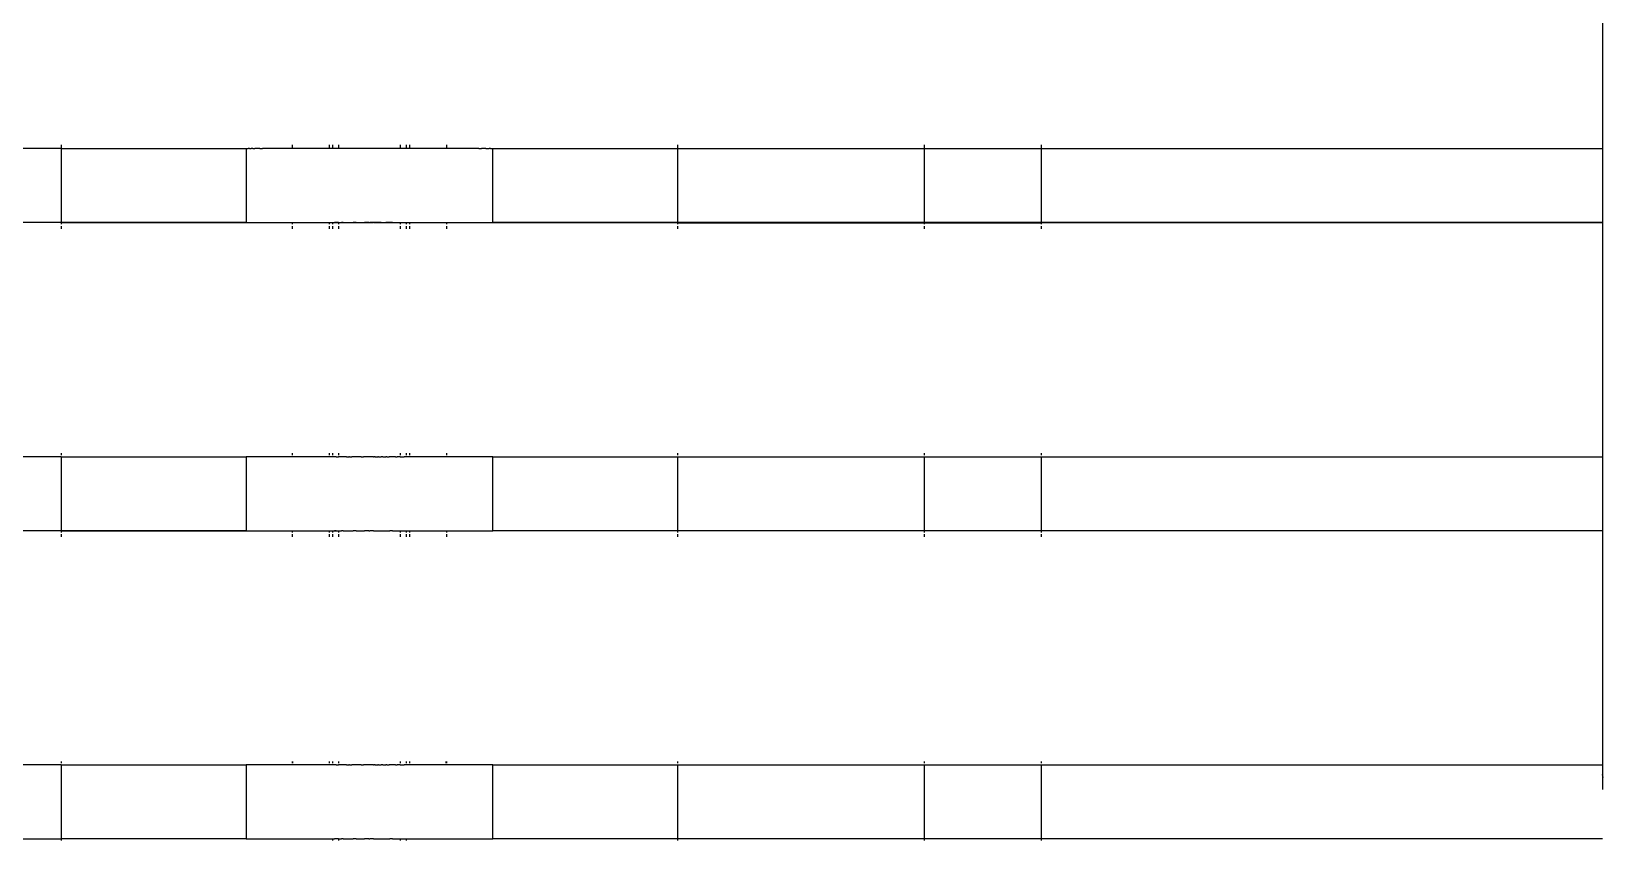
# Model space of a CAD drawing. Header units: millimetres. Extents: x -2916 to 2490, y 92 to 4100.
# Drawn here: x -6.9 to 247.9, y 2705.9 to 2837.1 of the extents above; entities that cross this region are included whole.
import ezdxf

# ---------------------------------------------------------------- set-up
doc = ezdxf.new("R2010")
doc.units = ezdxf.units.MM

msp = doc.modelspace()

# ---------------------------------------------------------------- linework, layer by layer
for p, q in [((247.92, 2854.14), (247.92, 2820.14)), ((-2.08, 2818.73), (-2.08, 2818.41)), ((-2.08, 2818.41), (-2.08, 2818.21)), ((35.42, 2818.41), (35.42, 2818.73)), ((35.42, 2818.21), (35.42, 2818.41)), ((41.42, 2818.41), (41.42, 2818.73)), ((41.42, 2818.21), (41.42, 2818.41)), ((41.92, 2818.73), (41.92, 2818.41)), ((41.92, 2818.41), (41.92, 2818.21)), ((42.92, 2818.73), (42.92, 2818.41)), ((42.92, 2818.41), (42.92, 2818.21)), ((52.92, 2818.73), (52.92, 2818.41)), ((52.92, 2818.41), (52.92, 2818.21)), ((53.92, 2818.41), (53.92, 2818.73)), ((53.92, 2818.21), (53.92, 2818.41)), ((54.42, 2818.73), (54.42, 2818.41)), ((54.42, 2818.41), (54.42, 2818.21)), ((60.42, 2818.73), (60.42, 2818.41)), ((60.42, 2818.41), (60.42, 2818.21)), ((97.92, 2818.41), (97.92, 2818.73)), ((97.92, 2818.21), (97.92, 2818.41)), ((137.92, 2818.41), (137.92, 2818.73)), ((137.92, 2818.21), (137.92, 2818.41)), ((156.84, 2818.73), (156.84, 2818.41)), ((156.84, 2818.41), (156.84, 2818.21)), ((247.92, 2820.14), (247.92, 2819.76)), ((247.92, 2819.76), (247.92, 2819.63)), ((247.92, 2819.63), (247.92, 2819.14)), ((247.92, 2819.14), (247.92, 2818.73)), ((247.92, 2818.73), (247.92, 2818.41)), ((247.92, 2818.41), (247.92, 2818.21)), ((-2.08, 2818.14), (-42.08, 2818.14)), ((-2.08, 2818.14), (-2.08, 2806.12)), ((-2.08, 2818.14), (27.92, 2818.14)), ((27.92, 2818.14), (27.92, 2806.14)), ((27.92, 2818.14), (28.01, 2818.14)), ((28.01, 2818.14), (28.12, 2818.14)), ((28.12, 2818.14), (28.28, 2818.14)), ((28.48, 2818.14), (28.28, 2818.14)), ((28.48, 2818.14), (28.73, 2818.14)), ((29.02, 2818.14), (28.73, 2818.14)), ((29.02, 2818.14), (29.35, 2818.14)), ((29.73, 2818.14), (29.35, 2818.14)), ((30.14, 2818.14), (29.73, 2818.14)), ((30.14, 2818.14), (30.6, 2818.14)), ((31.09, 2818.14), (30.6, 2818.14)), ((31.63, 2818.14), (31.09, 2818.14)), ((32.2, 2818.14), (31.63, 2818.14)), ((32.8, 2818.14), (32.2, 2818.14)), ((33.44, 2818.14), (32.8, 2818.14)), ((34.12, 2818.14), (33.44, 2818.14)), ((34.82, 2818.14), (34.12, 2818.14)), ((35.42, 2818.14), (34.82, 2818.14)), ((35.42, 2818.14), (35.42, 2818.18)), ((35.55, 2818.14), (35.42, 2818.14)), ((36.32, 2818.14), (35.55, 2818.14)), ((37.11, 2818.14), (36.32, 2818.14)), ((37.92, 2818.14), (37.11, 2818.14)), ((38.75, 2818.14), (37.92, 2818.14)), ((39.61, 2818.14), (38.75, 2818.14)), ((40.48, 2818.14), (39.61, 2818.14)), ((41.38, 2818.14), (40.48, 2818.14)), ((41.42, 2818.14), (41.38, 2818.14)), ((41.42, 2818.14), (41.42, 2818.18)), ((42.28, 2818.14), (41.42, 2818.14)), ((43.2, 2818.14), (42.28, 2818.14)), ((43.4, 2818.14), (43.2, 2818.14)), ((44.13, 2818.14), (43.4, 2818.14)), ((44.7, 2818.14), (44.13, 2818.14)), ((45.07, 2818.14), (44.7, 2818.14)), ((45.28, 2818.14), (45.07, 2818.14)), ((46.02, 2818.14), (45.28, 2818.14)), ((46.97, 2818.14), (46.02, 2818.14)), ((47.92, 2818.14), (46.97, 2818.14)), ((48.56, 2818.14), (47.92, 2818.14)), ((48.87, 2818.14), (48.56, 2818.14)), ((49.26, 2818.14), (48.87, 2818.14)), ((49.4, 2818.14), (49.26, 2818.14)), ((49.82, 2818.14), (49.4, 2818.14)), ((50.68, 2818.14), (49.82, 2818.14)), ((50.76, 2818.14), (50.68, 2818.14)), ((51.7, 2818.14), (50.76, 2818.14)), ((52.08, 2818.14), (51.7, 2818.14)), ((52.63, 2818.14), (52.08, 2818.14)), ((52.86, 2818.14), (52.63, 2818.14)), ((53.55, 2818.14), (52.86, 2818.14)), ((54.46, 2818.14), (53.55, 2818.14)), ((55.35, 2818.14), (54.46, 2818.14)), ((56.23, 2818.14), (55.35, 2818.14)), ((57.08, 2818.14), (56.23, 2818.14)), ((57.92, 2818.14), (57.08, 2818.14)), ((58.73, 2818.14), (57.92, 2818.14)), ((59.52, 2818.14), (58.73, 2818.14)), ((60.28, 2818.14), (59.52, 2818.14)), ((61.02, 2818.14), (60.28, 2818.14)), ((61.72, 2818.14), (61.02, 2818.14)), ((62.39, 2818.14), (61.72, 2818.14)), ((63.03, 2818.14), (62.39, 2818.14)), ((63.64, 2818.14), (63.03, 2818.14)), ((64.21, 2818.14), (63.64, 2818.14)), ((64.74, 2818.14), (64.21, 2818.14)), ((65.24, 2818.14), (64.74, 2818.14)), ((65.69, 2818.14), (65.24, 2818.14)), ((65.69, 2818.14), (66.11, 2818.14)), ((66.49, 2818.14), (66.11, 2818.14)), ((66.82, 2818.14), (66.49, 2818.14)), ((66.82, 2818.14), (67.11, 2818.14)), ((67.11, 2818.14), (67.35, 2818.14)), ((67.56, 2818.14), (67.35, 2818.14)), ((67.56, 2818.14), (67.71, 2818.14)), ((67.71, 2818.14), (67.83, 2818.14)), ((67.83, 2818.14), (67.92, 2818.14)), ((67.92, 2806.14), (67.92, 2818.14)), ((67.92, 2818.14), (97.92, 2818.14)), ((97.92, 2818.14), (97.92, 2818.21)), ((97.92, 2806.14), (97.92, 2818.14)), ((97.92, 2818.14), (137.92, 2818.14)), ((137.92, 2818.14), (137.92, 2818.21)), ((137.92, 2806.14), (137.92, 2818.14)), ((137.92, 2818.14), (156.6, 2818.14)), ((156.6, 2818.14), (156.66, 2818.14)), ((156.66, 2818.14), (156.84, 2818.14)), ((156.84, 2818.21), (156.84, 2818.17)), ((156.84, 2818.17), (156.84, 2818.14)), ((156.84, 2818.14), (156.84, 2806.14)), ((156.84, 2818.14), (247.92, 2818.14)), ((247.92, 2818.21), (247.92, 2818.14)), ((247.92, 2818.14), (247.92, 2806.14)), ((-2.08, 2806.12), (-32.64, 2806.14)), ((27.92, 2806.14), (-2.08, 2806.12)), ((-2.08, 2806.12), (-2.08, 2806.08)), ((-2.08, 2806.12), (35.42, 2806.12)), ((-2.08, 2806.08), (-2.08, 2805.88)), ((-2.08, 2805.56), (-2.08, 2805.14)), ((27.92, 2806.14), (28.01, 2806.14)), ((28.01, 2806.14), (28.12, 2806.14)), ((28.12, 2806.14), (28.28, 2806.14)), ((28.28, 2806.14), (28.48, 2806.14)), ((28.48, 2806.14), (28.73, 2806.14)), ((28.73, 2806.14), (29.02, 2806.14)), ((29.02, 2806.14), (29.35, 2806.14)), ((29.35, 2806.14), (29.73, 2806.14)), ((29.73, 2806.14), (30.14, 2806.14)), ((30.14, 2806.14), (30.6, 2806.14)), ((30.6, 2806.14), (31.09, 2806.14)), ((31.09, 2806.14), (31.63, 2806.14)), ((31.63, 2806.14), (32.2, 2806.14)), ((32.2, 2806.14), (32.8, 2806.14)), ((32.8, 2806.14), (33.44, 2806.14)), ((33.44, 2806.14), (34.12, 2806.14)), ((34.12, 2806.14), (34.82, 2806.14)), ((34.82, 2806.14), (35.42, 2806.14)), ((35.42, 2806.14), (35.55, 2806.14)), ((35.42, 2806.12), (35.42, 2806.14)), ((35.42, 2806.08), (35.42, 2806.12)), ((35.42, 2806.12), (41.42, 2806.12)), ((35.42, 2805.88), (35.42, 2806.08)), ((35.42, 2805.14), (35.42, 2805.56)), ((35.55, 2806.14), (36.32, 2806.14)), ((36.32, 2806.14), (37.11, 2806.14)), ((37.11, 2806.14), (37.92, 2806.14)), ((37.92, 2806.14), (38.75, 2806.14)), ((38.75, 2806.14), (39.61, 2806.14)), ((39.61, 2806.14), (40.48, 2806.14)), ((40.48, 2806.14), (41.38, 2806.14)), ((41.38, 2806.14), (41.42, 2806.14)), ((41.42, 2806.12), (41.42, 2806.14)), ((41.42, 2806.14), (41.92, 2806.14)), ((41.42, 2806.08), (41.42, 2806.12)), ((41.42, 2806.12), (41.92, 2806.12)), ((41.42, 2805.88), (41.42, 2806.08)), ((41.42, 2805.14), (41.42, 2805.56)), ((41.92, 2806.14), (42.28, 2806.14)), ((41.92, 2806.14), (41.92, 2806.12)), ((41.92, 2806.12), (41.92, 2806.08)), ((41.92, 2806.12), (42.51, 2806.12)), ((41.92, 2806.08), (41.92, 2805.88)), ((41.92, 2805.56), (41.92, 2805.14)), ((42.51, 2806.14), (42.28, 2806.14)), ((42.92, 2806.14), (42.51, 2806.14)), ((42.51, 2806.12), (42.92, 2806.12)), ((42.92, 2806.14), (42.96, 2806.14)), ((42.92, 2806.14), (42.92, 2806.12)), ((42.92, 2806.12), (42.92, 2806.08)), ((42.92, 2806.12), (42.96, 2806.12)), ((42.92, 2806.08), (42.92, 2805.88)), ((42.92, 2805.56), (42.92, 2805.14)), ((42.96, 2806.14), (43.1, 2806.14)), ((42.96, 2806.12), (43.1, 2806.12)), ((43.1, 2806.14), (43.14, 2806.14)), ((43.1, 2806.12), (43.14, 2806.12)), ((43.14, 2806.14), (43.2, 2806.14)), ((43.14, 2806.12), (43.34, 2806.12)), ((43.2, 2806.14), (43.34, 2806.14)), ((43.34, 2806.14), (43.4, 2806.14)), ((43.34, 2806.12), (43.4, 2806.12)), ((43.67, 2806.14), (43.4, 2806.14)), ((43.4, 2806.12), (43.67, 2806.12)), ((43.67, 2806.14), (43.78, 2806.14)), ((43.67, 2806.12), (43.77, 2806.12)), ((43.77, 2806.12), (44.19, 2806.12)), ((43.78, 2806.14), (44.09, 2806.14)), ((44.09, 2806.14), (44.12, 2806.14)), ((44.12, 2806.14), (44.19, 2806.14)), ((44.19, 2806.14), (44.59, 2806.14)), ((44.19, 2806.12), (44.59, 2806.12)), ((44.59, 2806.14), (44.7, 2806.14)), ((44.59, 2806.12), (44.7, 2806.12)), ((44.7, 2806.14), (45.07, 2806.14)), ((44.7, 2806.12), (45.15, 2806.12)), ((45.07, 2806.14), (45.15, 2806.14)), ((45.15, 2806.14), (45.28, 2806.14)), ((45.15, 2806.12), (45.28, 2806.12)), ((45.76, 2806.14), (45.28, 2806.14)), ((45.28, 2806.12), (45.76, 2806.12)), ((45.76, 2806.14), (45.91, 2806.14)), ((45.76, 2806.12), (45.91, 2806.12)), ((45.91, 2806.14), (46.02, 2806.14)), ((45.91, 2806.12), (46.44, 2806.12)), ((46.02, 2806.14), (46.44, 2806.14)), ((46.44, 2806.14), (46.58, 2806.14)), ((46.44, 2806.12), (46.58, 2806.12)), ((46.58, 2806.14), (46.97, 2806.14)), ((46.58, 2806.12), (47.13, 2806.12)), ((46.97, 2806.14), (47.13, 2806.14)), ((47.28, 2806.14), (47.13, 2806.14)), ((47.13, 2806.12), (47.84, 2806.12)), ((47.84, 2806.14), (47.28, 2806.14)), ((47.84, 2806.14), (47.92, 2806.14)), ((47.84, 2806.12), (47.99, 2806.12)), ((47.92, 2806.14), (47.99, 2806.14)), ((48.56, 2806.14), (47.99, 2806.14)), ((47.99, 2806.12), (48.56, 2806.12)), ((48.7, 2806.14), (48.56, 2806.14)), ((49.4, 2806.12), (48.56, 2806.12)), ((48.7, 2806.14), (48.87, 2806.14)), ((48.87, 2806.14), (49.26, 2806.14)), ((49.26, 2806.14), (49.4, 2806.14)), ((49.82, 2806.14), (49.4, 2806.14)), ((49.4, 2806.12), (49.93, 2806.12)), ((49.82, 2806.14), (49.93, 2806.14)), ((49.93, 2806.14), (50.08, 2806.14)), ((49.93, 2806.12), (50.08, 2806.12)), ((50.08, 2806.14), (50.56, 2806.14)), ((50.08, 2806.12), (50.56, 2806.12)), ((50.56, 2806.14), (50.68, 2806.14)), ((51.25, 2806.12), (50.56, 2806.12)), ((50.68, 2806.14), (50.76, 2806.14)), ((50.76, 2806.14), (51.14, 2806.14)), ((51.14, 2806.14), (51.25, 2806.14)), ((51.65, 2806.14), (51.25, 2806.14)), ((51.25, 2806.12), (51.74, 2806.12)), ((51.65, 2806.14), (51.72, 2806.14)), ((51.72, 2806.14), (51.74, 2806.14)), ((51.74, 2806.14), (52.06, 2806.14)), ((51.74, 2806.12), (52.06, 2806.12)), ((52.06, 2806.14), (52.16, 2806.14)), ((52.06, 2806.12), (52.16, 2806.12)), ((52.16, 2806.14), (52.44, 2806.14)), ((52.16, 2806.12), (52.44, 2806.12)), ((52.44, 2806.14), (52.5, 2806.14)), ((52.44, 2806.12), (52.5, 2806.12)), ((52.5, 2806.14), (52.64, 2806.14)), ((52.5, 2806.12), (52.69, 2806.12)), ((52.64, 2806.14), (52.69, 2806.14)), ((52.69, 2806.14), (52.74, 2806.14)), ((52.69, 2806.12), (52.87, 2806.12)), ((52.74, 2806.14), (52.87, 2806.14)), ((52.87, 2806.14), (52.92, 2806.14)), ((52.87, 2806.12), (52.92, 2806.12)), ((52.92, 2806.14), (52.92, 2806.12)), ((52.92, 2806.14), (53.33, 2806.14)), ((52.92, 2806.12), (52.92, 2806.08)), ((52.92, 2806.12), (53.33, 2806.12)), ((52.92, 2806.08), (52.92, 2805.88)), ((52.92, 2805.56), (52.92, 2805.14)), ((53.33, 2806.14), (53.55, 2806.14)), ((53.33, 2806.12), (53.92, 2806.12)), ((53.55, 2806.14), (53.92, 2806.14)), ((53.92, 2806.12), (53.92, 2806.14)), ((53.92, 2806.14), (54.42, 2806.14)), ((53.92, 2806.08), (53.92, 2806.12)), ((53.92, 2806.12), (54.42, 2806.12)), ((53.92, 2805.88), (53.92, 2806.08)), ((53.92, 2805.14), (53.92, 2805.56)), ((54.42, 2806.14), (54.42, 2806.12)), ((54.42, 2806.14), (54.46, 2806.14)), ((54.42, 2806.12), (54.42, 2806.08)), ((54.42, 2806.12), (60.42, 2806.12)), ((54.42, 2806.08), (54.42, 2805.88)), ((54.42, 2805.56), (54.42, 2805.14)), ((54.46, 2806.14), (55.35, 2806.14)), ((55.35, 2806.14), (56.23, 2806.14)), ((56.23, 2806.14), (57.08, 2806.14)), ((57.08, 2806.14), (57.92, 2806.14)), ((57.92, 2806.14), (58.73, 2806.14)), ((58.73, 2806.14), (59.52, 2806.14)), ((59.52, 2806.14), (60.28, 2806.14)), ((60.28, 2806.14), (60.42, 2806.14)), ((60.42, 2806.14), (61.02, 2806.14)), ((60.42, 2806.14), (60.42, 2806.12)), ((60.42, 2806.12), (60.42, 2806.08)), ((60.42, 2806.12), (97.92, 2806.11)), ((60.42, 2806.08), (60.42, 2805.88)), ((60.42, 2805.56), (60.42, 2805.14)), ((61.02, 2806.14), (61.72, 2806.14)), ((61.72, 2806.14), (62.39, 2806.14)), ((62.39, 2806.14), (63.03, 2806.14)), ((63.03, 2806.14), (63.64, 2806.14)), ((63.64, 2806.14), (64.21, 2806.14)), ((64.21, 2806.14), (64.74, 2806.14)), ((64.74, 2806.14), (65.24, 2806.14)), ((65.24, 2806.14), (65.69, 2806.14)), ((65.69, 2806.14), (66.11, 2806.14)), ((66.11, 2806.14), (66.49, 2806.14)), ((66.49, 2806.14), (66.82, 2806.14)), ((66.82, 2806.14), (67.11, 2806.14)), ((67.11, 2806.14), (67.35, 2806.14)), ((67.35, 2806.14), (67.56, 2806.14)), ((67.56, 2806.14), (67.71, 2806.14)), ((67.71, 2806.14), (67.83, 2806.14)), ((67.83, 2806.14), (67.92, 2806.14)), ((97.92, 2806.14), (67.92, 2806.14)), ((97.92, 2806.11), (97.92, 2806.14)), ((137.92, 2806.14), (97.92, 2806.14)), ((97.92, 2806.08), (97.92, 2806.11)), ((97.92, 2806.11), (137.92, 2806.11)), ((97.92, 2805.88), (97.92, 2806.08)), ((97.92, 2805.14), (97.92, 2805.56)), ((137.92, 2806.11), (137.92, 2806.14)), ((156.6, 2806.14), (137.92, 2806.14)), ((137.92, 2806.08), (137.92, 2806.11)), ((137.92, 2806.11), (156.6, 2806.11)), ((137.92, 2805.88), (137.92, 2806.08)), ((137.92, 2805.14), (137.92, 2805.56)), ((156.66, 2806.14), (156.6, 2806.14)), ((156.6, 2806.11), (156.66, 2806.11)), ((156.84, 2806.14), (156.66, 2806.14)), ((156.66, 2806.11), (156.84, 2806.11)), ((156.84, 2806.14), (156.84, 2806.11)), ((247.92, 2806.14), (156.84, 2806.14)), ((156.84, 2806.11), (247.92, 2806.14)), ((156.84, 2806.11), (156.84, 2806.08)), ((156.84, 2806.08), (156.84, 2805.88)), ((156.84, 2805.56), (156.84, 2805.14)), ((247.92, 2806.14), (247.92, 2806.11)), ((247.92, 2806.11), (247.92, 2806.08)), ((247.92, 2806.08), (247.92, 2805.88)), ((247.92, 2805.88), (247.92, 2805.56)), ((247.92, 2805.56), (247.92, 2805.14)), ((247.92, 2805.14), (247.92, 2804.66)), ((247.92, 2804.66), (247.92, 2804.53)), ((247.92, 2804.53), (247.92, 2804.14)), ((247.92, 2804.14), (247.92, 2770.14)), ((247.92, 2770.14), (247.92, 2769.76)), ((-2.08, 2768.14), (-42.08, 2768.14)), ((-2.08, 2768.73), (-2.08, 2768.41)), ((-2.08, 2768.21), (-2.08, 2768.14)), ((-2.08, 2768.14), (-2.08, 2756.12)), ((-2.08, 2768.14), (27.92, 2768.14)), ((27.92, 2768.14), (27.92, 2756.14)), ((28.01, 2768.14), (27.92, 2768.14)), ((28.12, 2768.14), (28.01, 2768.14)), ((28.28, 2768.14), (28.12, 2768.14)), ((28.48, 2768.14), (28.28, 2768.14)), ((28.73, 2768.14), (28.48, 2768.14)), ((29.02, 2768.14), (28.73, 2768.14)), ((29.35, 2768.14), (29.02, 2768.14)), ((29.73, 2768.14), (29.35, 2768.14)), ((30.14, 2768.14), (29.73, 2768.14)), ((30.6, 2768.14), (30.14, 2768.14)), ((31.09, 2768.14), (30.6, 2768.14)), ((31.63, 2768.14), (31.09, 2768.14)), ((32.2, 2768.14), (31.63, 2768.14)), ((32.8, 2768.14), (32.2, 2768.14)), ((33.44, 2768.14), (32.8, 2768.14)), ((34.12, 2768.14), (33.44, 2768.14)), ((34.82, 2768.14), (34.12, 2768.14)), ((35.42, 2768.14), (34.82, 2768.14)), ((35.42, 2768.41), (35.42, 2768.73)), ((35.42, 2768.14), (35.42, 2768.21)), ((35.55, 2768.14), (35.42, 2768.14)), ((36.32, 2768.14), (35.55, 2768.14)), ((37.11, 2768.14), (36.32, 2768.14)), ((37.92, 2768.14), (37.11, 2768.14)), ((38.75, 2768.14), (37.92, 2768.14)), ((39.61, 2768.14), (38.75, 2768.14)), ((40.48, 2768.14), (39.61, 2768.14)), ((41.38, 2768.14), (40.48, 2768.14)), ((41.42, 2768.14), (41.38, 2768.14)), ((41.42, 2768.41), (41.42, 2768.73)), ((41.42, 2768.14), (41.42, 2768.21)), ((41.92, 2768.14), (41.42, 2768.14)), ((41.92, 2768.73), (41.92, 2768.41)), ((41.92, 2768.21), (41.92, 2768.14)), ((42.28, 2768.14), (41.92, 2768.14)), ((42.51, 2768.14), (42.28, 2768.14)), ((42.51, 2768.14), (42.92, 2768.14)), ((42.92, 2768.73), (42.92, 2768.41)), ((42.92, 2768.21), (42.92, 2768.14)), ((42.96, 2768.14), (42.92, 2768.14)), ((43.1, 2768.14), (42.96, 2768.14)), ((43.14, 2768.14), (43.1, 2768.14)), ((43.2, 2768.14), (43.14, 2768.14)), ((43.34, 2768.14), (43.2, 2768.14)), ((43.4, 2768.14), (43.34, 2768.14)), ((43.67, 2768.14), (43.4, 2768.14)), ((43.78, 2768.14), (43.67, 2768.14)), ((44.09, 2768.14), (43.78, 2768.14)), ((44.12, 2768.14), (44.09, 2768.14)), ((44.19, 2768.14), (44.12, 2768.14)), ((44.19, 2768.14), (44.59, 2768.14)), ((44.7, 2768.14), (44.59, 2768.14)), ((44.7, 2768.14), (45.07, 2768.14)), ((45.15, 2768.14), (45.07, 2768.14)), ((45.28, 2768.14), (45.15, 2768.14)), ((45.76, 2768.14), (45.28, 2768.14)), ((45.91, 2768.14), (45.76, 2768.14)), ((46.02, 2768.14), (45.91, 2768.14)), ((46.44, 2768.14), (46.02, 2768.14)), ((46.58, 2768.14), (46.44, 2768.14)), ((46.58, 2768.14), (46.97, 2768.14)), ((47.13, 2768.14), (46.97, 2768.14)), ((47.28, 2768.14), (47.13, 2768.14)), ((47.84, 2768.14), (47.28, 2768.14)), ((47.92, 2768.14), (47.84, 2768.14)), ((47.99, 2768.14), (47.92, 2768.14)), ((48.56, 2768.14), (47.99, 2768.14)), ((48.56, 2768.14), (48.7, 2768.14)), ((48.87, 2768.14), (48.7, 2768.14)), ((48.87, 2768.14), (49.26, 2768.14)), ((49.4, 2768.14), (49.26, 2768.14)), ((49.4, 2768.14), (49.82, 2768.14)), ((49.93, 2768.14), (49.82, 2768.14)), ((50.08, 2768.14), (49.93, 2768.14)), ((50.08, 2768.14), (50.56, 2768.14)), ((50.68, 2768.14), (50.56, 2768.14)), ((50.76, 2768.14), (50.68, 2768.14)), ((50.76, 2768.14), (51.14, 2768.14)), ((51.25, 2768.14), (51.14, 2768.14)), ((51.65, 2768.14), (51.25, 2768.14)), ((51.72, 2768.14), (51.65, 2768.14)), ((51.74, 2768.14), (51.72, 2768.14)), ((52.06, 2768.14), (51.74, 2768.14)), ((52.16, 2768.14), (52.06, 2768.14)), ((52.16, 2768.14), (52.44, 2768.14)), ((52.5, 2768.14), (52.44, 2768.14)), ((52.64, 2768.14), (52.5, 2768.14)), ((52.69, 2768.14), (52.64, 2768.14)), ((52.74, 2768.14), (52.69, 2768.14)), ((52.87, 2768.14), (52.74, 2768.14)), ((52.92, 2768.14), (52.87, 2768.14)), ((52.92, 2768.73), (52.92, 2768.41)), ((52.92, 2768.21), (52.92, 2768.14)), ((52.92, 2768.14), (53.33, 2768.14)), ((53.33, 2768.14), (53.55, 2768.14)), ((53.92, 2768.14), (53.55, 2768.14)), ((53.92, 2768.41), (53.92, 2768.73)), ((53.92, 2768.14), (53.92, 2768.21)), ((54.42, 2768.14), (53.92, 2768.14)), ((54.42, 2768.73), (54.42, 2768.41)), ((54.42, 2768.21), (54.42, 2768.14)), ((54.46, 2768.14), (54.42, 2768.14)), ((55.35, 2768.14), (54.46, 2768.14)), ((56.23, 2768.14), (55.35, 2768.14)), ((57.08, 2768.14), (56.23, 2768.14)), ((57.92, 2768.14), (57.08, 2768.14)), ((58.73, 2768.14), (57.92, 2768.14)), ((59.52, 2768.14), (58.73, 2768.14)), ((60.28, 2768.14), (59.52, 2768.14)), ((60.42, 2768.14), (60.28, 2768.14)), ((60.42, 2768.73), (60.42, 2768.41)), ((60.42, 2768.21), (60.42, 2768.14)), ((61.02, 2768.14), (60.42, 2768.14)), ((61.72, 2768.14), (61.02, 2768.14)), ((62.39, 2768.14), (61.72, 2768.14)), ((63.03, 2768.14), (62.39, 2768.14)), ((63.64, 2768.14), (63.03, 2768.14)), ((64.21, 2768.14), (63.64, 2768.14)), ((64.74, 2768.14), (64.21, 2768.14)), ((65.24, 2768.14), (64.74, 2768.14)), ((65.69, 2768.14), (65.24, 2768.14)), ((66.11, 2768.14), (65.69, 2768.14)), ((66.49, 2768.14), (66.11, 2768.14)), ((66.82, 2768.14), (66.49, 2768.14)), ((67.11, 2768.14), (66.82, 2768.14)), ((67.35, 2768.14), (67.11, 2768.14)), ((67.56, 2768.14), (67.35, 2768.14)), ((67.71, 2768.14), (67.56, 2768.14)), ((67.83, 2768.14), (67.71, 2768.14)), ((67.92, 2768.14), (67.83, 2768.14)), ((67.92, 2756.14), (67.92, 2768.14)), ((67.92, 2768.14), (97.92, 2768.14)), ((97.92, 2768.41), (97.92, 2768.73)), ((97.92, 2768.14), (97.92, 2768.21)), ((97.92, 2756.14), (97.92, 2768.14)), ((97.92, 2768.14), (137.92, 2768.14)), ((137.92, 2768.41), (137.92, 2768.73)), ((137.92, 2768.14), (137.92, 2768.21)), ((137.92, 2756.14), (137.92, 2768.14)), ((137.92, 2768.14), (156.6, 2768.14)), ((156.6, 2768.14), (156.66, 2768.14)), ((156.66, 2768.14), (156.84, 2768.14)), ((156.84, 2768.73), (156.84, 2768.41)), ((156.84, 2768.21), (156.84, 2768.14)), ((156.84, 2768.14), (156.84, 2756.14)), ((156.84, 2768.14), (247.92, 2768.14)), ((247.92, 2769.76), (247.92, 2769.63)), ((247.92, 2769.63), (247.92, 2769.14)), ((247.92, 2769.14), (247.92, 2768.73)), ((247.92, 2768.73), (247.92, 2768.41)), ((247.92, 2768.41), (247.92, 2768.19)), ((247.92, 2768.19), (247.92, 2768.14)), ((247.92, 2768.14), (247.92, 2756.14)), ((-2.08, 2756.12), (-32.64, 2756.14)), ((27.92, 2756.14), (-2.08, 2756.12)), ((-2.08, 2756.12), (-2.08, 2756.08)), ((-2.08, 2756.12), (35.42, 2756.12)), ((-2.08, 2756.08), (-2.08, 2755.88)), ((-2.08, 2755.56), (-2.08, 2755.14)), ((27.92, 2756.14), (28.01, 2756.14)), ((28.01, 2756.14), (28.12, 2756.14)), ((28.12, 2756.14), (28.28, 2756.14)), ((28.28, 2756.14), (28.48, 2756.14)), ((28.48, 2756.14), (28.73, 2756.14)), ((28.73, 2756.14), (29.02, 2756.14)), ((29.02, 2756.14), (29.35, 2756.14)), ((29.35, 2756.14), (29.73, 2756.14)), ((29.73, 2756.14), (30.14, 2756.14)), ((30.14, 2756.14), (30.6, 2756.14)), ((30.6, 2756.14), (31.09, 2756.14)), ((31.09, 2756.14), (31.63, 2756.14)), ((31.63, 2756.14), (32.2, 2756.14)), ((32.2, 2756.14), (32.8, 2756.14)), ((32.8, 2756.14), (33.44, 2756.14)), ((33.44, 2756.14), (34.12, 2756.14)), ((34.12, 2756.14), (34.82, 2756.14)), ((34.82, 2756.14), (35.42, 2756.14)), ((35.42, 2756.14), (35.55, 2756.14)), ((35.42, 2756.12), (35.42, 2756.14)), ((35.42, 2756.08), (35.42, 2756.12)), ((35.42, 2756.12), (41.42, 2756.12)), ((35.42, 2755.88), (35.42, 2756.08)), ((35.42, 2755.14), (35.42, 2755.56)), ((35.55, 2756.14), (36.32, 2756.14)), ((36.32, 2756.14), (37.11, 2756.14)), ((37.11, 2756.14), (37.92, 2756.14)), ((37.92, 2756.14), (38.75, 2756.14)), ((38.75, 2756.14), (39.61, 2756.14)), ((39.61, 2756.14), (40.48, 2756.14)), ((40.48, 2756.14), (41.38, 2756.14)), ((41.38, 2756.14), (41.42, 2756.14)), ((41.42, 2756.12), (41.42, 2756.14)), ((41.42, 2756.14), (41.92, 2756.14)), ((41.42, 2756.08), (41.42, 2756.12)), ((41.42, 2756.12), (41.92, 2756.11)), ((41.42, 2755.88), (41.42, 2756.08)), ((41.42, 2755.14), (41.42, 2755.56)), ((41.92, 2756.14), (42.28, 2756.14)), ((41.92, 2756.14), (41.92, 2756.11)), ((41.92, 2756.11), (41.92, 2756.08)), ((41.92, 2756.11), (42.51, 2756.11)), ((41.92, 2756.08), (41.92, 2755.88)), ((41.92, 2755.56), (41.92, 2755.14)), ((42.51, 2756.14), (42.28, 2756.14)), ((42.51, 2756.14), (42.62, 2756.14)), ((42.51, 2756.11), (42.62, 2756.14)), ((42.62, 2756.14), (42.92, 2756.14)), ((42.92, 2756.14), (42.96, 2756.14)), ((42.92, 2756.14), (42.92, 2756.08)), ((42.92, 2756.08), (42.92, 2755.88)), ((42.92, 2755.56), (42.92, 2755.14)), ((42.96, 2756.14), (43.1, 2756.14)), ((43.1, 2756.14), (43.14, 2756.14)), ((43.14, 2756.14), (43.2, 2756.14)), ((43.2, 2756.14), (43.34, 2756.14)), ((43.34, 2756.14), (43.4, 2756.14)), ((43.67, 2756.14), (43.4, 2756.14)), ((43.67, 2756.14), (43.78, 2756.14)), ((43.78, 2756.14), (44.09, 2756.14)), ((44.09, 2756.14), (44.12, 2756.14)), ((44.12, 2756.14), (44.19, 2756.14)), ((44.19, 2756.14), (44.59, 2756.14)), ((44.59, 2756.14), (44.7, 2756.14)), ((44.7, 2756.14), (45.07, 2756.14)), ((45.07, 2756.14), (45.15, 2756.14)), ((45.15, 2756.14), (45.28, 2756.14)), ((45.76, 2756.14), (45.28, 2756.14)), ((45.76, 2756.14), (45.91, 2756.14)), ((45.91, 2756.14), (46.02, 2756.14)), ((46.02, 2756.14), (46.44, 2756.14)), ((46.44, 2756.14), (46.58, 2756.14)), ((46.58, 2756.14), (46.97, 2756.14)), ((46.97, 2756.14), (47.13, 2756.14)), ((47.28, 2756.14), (47.13, 2756.14)), ((47.84, 2756.14), (47.28, 2756.14)), ((47.84, 2756.14), (47.92, 2756.14)), ((47.92, 2756.14), (47.99, 2756.14)), ((48.56, 2756.14), (47.99, 2756.14)), ((48.56, 2756.14), (48.7, 2756.14)), ((48.7, 2756.14), (48.87, 2756.14)), ((48.87, 2756.14), (49.26, 2756.14)), ((49.26, 2756.14), (49.4, 2756.14)), ((49.4, 2756.14), (49.82, 2756.14)), ((49.82, 2756.14), (49.93, 2756.14)), ((49.93, 2756.14), (50.08, 2756.14)), ((50.08, 2756.14), (50.56, 2756.14)), ((50.56, 2756.14), (50.68, 2756.14)), ((50.68, 2756.14), (50.76, 2756.14)), ((50.76, 2756.14), (51.14, 2756.14)), ((51.14, 2756.14), (51.25, 2756.14)), ((51.65, 2756.14), (51.25, 2756.14)), ((51.65, 2756.14), (51.72, 2756.14)), ((51.72, 2756.14), (51.74, 2756.14)), ((51.74, 2756.14), (52.06, 2756.14)), ((52.06, 2756.14), (52.16, 2756.14)), ((52.16, 2756.14), (52.44, 2756.14)), ((52.44, 2756.14), (52.5, 2756.14)), ((52.5, 2756.14), (52.64, 2756.14)), ((52.64, 2756.14), (52.69, 2756.14)), ((52.69, 2756.14), (52.74, 2756.14)), ((52.74, 2756.14), (52.87, 2756.14)), ((52.87, 2756.14), (52.92, 2756.14)), ((52.92, 2756.14), (53.33, 2756.14)), ((52.92, 2756.14), (52.92, 2756.08)), ((52.92, 2756.08), (52.92, 2755.88)), ((52.92, 2755.56), (52.92, 2755.14)), ((53.33, 2756.14), (53.55, 2756.14)), ((53.55, 2756.14), (53.92, 2756.14)), ((53.92, 2756.11), (53.92, 2756.14)), ((53.92, 2756.14), (54.42, 2756.14)), ((53.92, 2756.08), (53.92, 2756.11)), ((53.92, 2755.88), (53.92, 2756.08)), ((53.92, 2755.14), (53.92, 2755.56)), ((54.42, 2756.14), (54.42, 2756.12)), ((54.42, 2756.14), (54.46, 2756.14)), ((54.42, 2756.12), (54.42, 2756.08)), ((54.42, 2756.08), (54.42, 2755.88)), ((54.42, 2755.56), (54.42, 2755.14)), ((54.46, 2756.14), (55.35, 2756.14)), ((55.35, 2756.14), (56.23, 2756.14)), ((56.23, 2756.14), (57.08, 2756.14)), ((57.08, 2756.14), (57.92, 2756.14)), ((57.92, 2756.14), (58.73, 2756.14)), ((58.73, 2756.14), (59.52, 2756.14)), ((59.52, 2756.14), (60.28, 2756.14)), ((60.28, 2756.14), (60.42, 2756.14)), ((60.42, 2756.14), (61.02, 2756.14)), ((60.42, 2756.14), (60.42, 2756.12)), ((60.42, 2756.12), (60.42, 2756.08)), ((60.42, 2756.08), (60.42, 2755.88)), ((60.42, 2755.56), (60.42, 2755.14)), ((61.02, 2756.14), (61.72, 2756.14)), ((61.72, 2756.14), (62.39, 2756.14)), ((62.39, 2756.14), (63.03, 2756.14)), ((63.03, 2756.14), (63.64, 2756.14)), ((63.64, 2756.14), (64.21, 2756.14)), ((64.21, 2756.14), (64.74, 2756.14)), ((64.74, 2756.14), (65.24, 2756.14)), ((65.24, 2756.14), (65.69, 2756.14)), ((65.69, 2756.14), (66.11, 2756.14)), ((66.11, 2756.14), (66.49, 2756.14)), ((66.49, 2756.14), (66.82, 2756.14)), ((66.82, 2756.14), (67.11, 2756.14)), ((67.11, 2756.14), (67.35, 2756.14)), ((67.35, 2756.14), (67.56, 2756.14)), ((67.56, 2756.14), (67.71, 2756.14)), ((67.71, 2756.14), (67.83, 2756.14)), ((67.83, 2756.14), (67.92, 2756.14)), ((97.92, 2756.14), (67.92, 2756.14)), ((97.92, 2756.12), (97.92, 2756.14)), ((137.92, 2756.14), (97.92, 2756.14)), ((97.92, 2756.08), (97.92, 2756.12)), ((97.92, 2755.88), (97.92, 2756.08)), ((97.92, 2755.14), (97.92, 2755.56)), ((137.92, 2756.11), (137.92, 2756.14)), ((156.6, 2756.14), (137.92, 2756.14)), ((137.92, 2756.08), (137.92, 2756.11)), ((137.92, 2755.88), (137.92, 2756.08)), ((137.92, 2755.14), (137.92, 2755.56)), ((156.66, 2756.14), (156.6, 2756.14)), ((156.84, 2756.14), (156.66, 2756.14)), ((156.84, 2756.14), (156.84, 2756.11)), ((247.92, 2756.14), (156.84, 2756.14)), ((156.84, 2756.11), (156.84, 2756.08)), ((156.84, 2756.08), (156.84, 2755.88)), ((156.84, 2755.56), (156.84, 2755.14)), ((247.92, 2756.14), (247.92, 2756.11)), ((247.92, 2756.11), (247.92, 2756.08)), ((247.92, 2756.08), (247.92, 2755.88)), ((247.92, 2755.88), (247.92, 2755.56)), ((247.92, 2755.56), (247.92, 2755.14)), ((247.92, 2755.14), (247.92, 2754.66)), ((247.92, 2754.66), (247.92, 2754.53)), ((247.92, 2754.53), (247.92, 2754.14)), ((247.92, 2754.14), (247.92, 2720.14)), ((247.92, 2720.14), (247.92, 2719.76)), ((247.92, 2719.76), (247.92, 2719.63)), ((247.92, 2719.63), (247.92, 2719.14)), ((247.92, 2719.14), (247.92, 2718.73)), ((-2.08, 2718.15), (-42.08, 2718.14)), ((-2.08, 2718.73), (-2.08, 2718.41)), ((-2.08, 2718.21), (-2.08, 2718.15)), ((-2.08, 2718.15), (27.92, 2718.14)), ((-2.08, 2718.15), (-2.08, 2706.14)), ((27.92, 2718.14), (27.92, 2706.14)), ((28.01, 2718.14), (27.92, 2718.14)), ((28.12, 2718.14), (28.01, 2718.14)), ((28.28, 2718.14), (28.12, 2718.14)), ((28.48, 2718.14), (28.28, 2718.14)), ((28.73, 2718.14), (28.48, 2718.14)), ((29.02, 2718.14), (28.73, 2718.14)), ((29.35, 2718.14), (29.02, 2718.14)), ((29.73, 2718.14), (29.35, 2718.14)), ((30.14, 2718.14), (29.73, 2718.14)), ((30.6, 2718.14), (30.14, 2718.14)), ((31.09, 2718.14), (30.6, 2718.14)), ((31.63, 2718.14), (31.09, 2718.14)), ((32.2, 2718.14), (31.63, 2718.14)), ((32.8, 2718.14), (32.2, 2718.14)), ((33.44, 2718.14), (32.8, 2718.14)), ((34.12, 2718.14), (33.44, 2718.14)), ((34.82, 2718.14), (34.12, 2718.14)), ((35.42, 2718.14), (34.82, 2718.14)), ((35.42, 2718.41), (35.42, 2718.73)), ((35.42, 2718.14), (35.42, 2718.21)), ((35.52, 2718.14), (35.42, 2718.14)), ((35.52, 2718.41), (35.52, 2718.73)), ((35.52, 2718.14), (35.52, 2718.21)), ((35.55, 2718.14), (35.52, 2718.14)), ((36.32, 2718.14), (35.55, 2718.14)), ((37.11, 2718.14), (36.32, 2718.14)), ((37.92, 2718.14), (37.11, 2718.14)), ((38.75, 2718.14), (37.92, 2718.14)), ((39.61, 2718.14), (38.75, 2718.14)), ((40.48, 2718.14), (39.61, 2718.14)), ((41.38, 2718.14), (40.48, 2718.14)), ((41.42, 2718.14), (41.38, 2718.14)), ((41.42, 2718.41), (41.42, 2718.73)), ((41.42, 2718.14), (41.42, 2718.21)), ((41.92, 2718.14), (41.42, 2718.14)), ((41.92, 2718.73), (41.92, 2718.41)), ((41.92, 2718.21), (41.92, 2718.14)), ((42.28, 2718.14), (41.92, 2718.14)), ((42.51, 2718.14), (42.28, 2718.14)), ((42.51, 2718.14), (42.92, 2718.14)), ((42.92, 2718.73), (42.92, 2718.41)), ((42.92, 2718.21), (42.92, 2718.14)), ((42.96, 2718.14), (42.92, 2718.14)), ((43.1, 2718.14), (42.96, 2718.14)), ((43.14, 2718.14), (43.1, 2718.14)), ((43.2, 2718.14), (43.14, 2718.14)), ((43.34, 2718.14), (43.2, 2718.14)), ((43.4, 2718.14), (43.34, 2718.14)), ((43.67, 2718.14), (43.4, 2718.14)), ((43.78, 2718.14), (43.67, 2718.14)), ((44.09, 2718.14), (43.78, 2718.14)), ((44.12, 2718.14), (44.09, 2718.14)), ((44.19, 2718.14), (44.12, 2718.14)), ((44.19, 2718.14), (44.59, 2718.14)), ((44.7, 2718.14), (44.59, 2718.14)), ((44.7, 2718.14), (45.07, 2718.14)), ((45.15, 2718.14), (45.07, 2718.14)), ((45.28, 2718.14), (45.15, 2718.14)), ((45.76, 2718.14), (45.28, 2718.14)), ((45.91, 2718.14), (45.76, 2718.14)), ((46.02, 2718.14), (45.91, 2718.14)), ((46.44, 2718.14), (46.02, 2718.14)), ((46.58, 2718.14), (46.44, 2718.14)), ((46.58, 2718.14), (46.97, 2718.14)), ((47.13, 2718.14), (46.97, 2718.14)), ((47.28, 2718.14), (47.13, 2718.14)), ((47.84, 2718.14), (47.28, 2718.14)), ((47.92, 2718.14), (47.84, 2718.14)), ((47.99, 2718.14), (47.92, 2718.14)), ((48.56, 2718.14), (47.99, 2718.14)), ((48.56, 2718.14), (48.7, 2718.14)), ((48.87, 2718.14), (48.7, 2718.14)), ((48.87, 2718.14), (49.26, 2718.14)), ((49.4, 2718.14), (49.26, 2718.14)), ((49.4, 2718.14), (49.82, 2718.14)), ((49.93, 2718.14), (49.82, 2718.14)), ((50.08, 2718.14), (49.93, 2718.14)), ((50.08, 2718.14), (50.56, 2718.14)), ((50.68, 2718.14), (50.56, 2718.14)), ((50.76, 2718.14), (50.68, 2718.14)), ((50.76, 2718.14), (51.14, 2718.14)), ((51.25, 2718.14), (51.14, 2718.14)), ((51.65, 2718.14), (51.25, 2718.14)), ((51.72, 2718.14), (51.65, 2718.14)), ((51.74, 2718.14), (51.72, 2718.14)), ((52.06, 2718.14), (51.74, 2718.14)), ((52.16, 2718.14), (52.06, 2718.14)), ((52.16, 2718.14), (52.44, 2718.14)), ((52.5, 2718.14), (52.44, 2718.14)), ((52.64, 2718.14), (52.5, 2718.14)), ((52.69, 2718.14), (52.64, 2718.14)), ((52.74, 2718.14), (52.69, 2718.14)), ((52.87, 2718.14), (52.74, 2718.14)), ((52.92, 2718.14), (52.87, 2718.14)), ((52.92, 2718.73), (52.92, 2718.41)), ((52.92, 2718.21), (52.92, 2718.14)), ((52.92, 2718.14), (53.33, 2718.14)), ((53.33, 2718.14), (53.55, 2718.14)), ((53.92, 2718.14), (53.55, 2718.14)), ((53.92, 2718.41), (53.92, 2718.73)), ((53.92, 2718.14), (53.92, 2718.21)), ((54.42, 2718.14), (53.92, 2718.14)), ((54.42, 2718.73), (54.42, 2718.41)), ((54.42, 2718.21), (54.42, 2718.14)), ((54.46, 2718.14), (54.42, 2718.14)), ((55.35, 2718.14), (54.46, 2718.14)), ((56.23, 2718.14), (55.35, 2718.14)), ((57.08, 2718.14), (56.23, 2718.14)), ((57.92, 2718.14), (57.08, 2718.14)), ((58.73, 2718.14), (57.92, 2718.14)), ((59.52, 2718.14), (58.73, 2718.14)), ((60.28, 2718.14), (59.52, 2718.14)), ((60.32, 2718.14), (60.28, 2718.14)), ((60.32, 2718.73), (60.32, 2718.41)), ((60.32, 2718.21), (60.32, 2718.14)), ((60.42, 2718.14), (60.32, 2718.14)), ((60.42, 2718.73), (60.42, 2718.41)), ((60.42, 2718.21), (60.42, 2718.14)), ((61.02, 2718.14), (60.42, 2718.14)), ((61.72, 2718.14), (61.02, 2718.14)), ((62.39, 2718.14), (61.72, 2718.14)), ((63.03, 2718.14), (62.39, 2718.14)), ((63.64, 2718.14), (63.03, 2718.14)), ((64.21, 2718.14), (63.64, 2718.14)), ((64.74, 2718.14), (64.21, 2718.14)), ((65.24, 2718.14), (64.74, 2718.14)), ((65.69, 2718.14), (65.24, 2718.14)), ((66.11, 2718.14), (65.69, 2718.14)), ((66.49, 2718.14), (66.11, 2718.14)), ((66.82, 2718.14), (66.49, 2718.14)), ((67.11, 2718.14), (66.82, 2718.14)), ((67.35, 2718.14), (67.11, 2718.14)), ((67.56, 2718.14), (67.35, 2718.14)), ((67.71, 2718.14), (67.56, 2718.14)), ((67.83, 2718.14), (67.71, 2718.14)), ((67.92, 2718.14), (67.83, 2718.14)), ((67.92, 2706.14), (67.92, 2718.14)), ((67.92, 2718.14), (97.92, 2718.14)), ((97.92, 2718.41), (97.92, 2718.73)), ((97.92, 2718.21), (97.92, 2718.14)), ((97.92, 2706.14), (97.92, 2718.14)), ((97.92, 2718.14), (137.92, 2718.14)), ((137.92, 2718.41), (137.92, 2718.73)), ((137.92, 2718.21), (137.92, 2718.14)), ((137.92, 2706.14), (137.92, 2718.14)), ((137.92, 2718.14), (156.6, 2718.14)), ((156.6, 2718.14), (156.66, 2718.14)), ((156.66, 2718.14), (156.84, 2718.14)), ((156.84, 2718.73), (156.84, 2718.41)), ((156.84, 2718.21), (156.84, 2718.14)), ((156.84, 2718.14), (156.84, 2706.14)), ((156.84, 2718.14), (247.92, 2718.14)), ((247.92, 2718.73), (247.92, 2718.41)), ((247.92, 2718.41), (247.92, 2718.19)), ((247.92, 2718.19), (247.92, 2718.14)), ((247.92, 2718.14), (247.92, 2716.6)), ((247.99, 2716.12), (247.92, 2716.6)), ((247.92, 2716.6), (247.92, 2714.14)), ((-42.08, 2706.14), (-2.08, 2706.14)), ((-2.08, 2706.14), (-2.08, 2706.1)), ((27.92, 2706.14), (-2.08, 2706.14)), ((-2.08, 2706.1), (-2.08, 2706.08)), ((-2.08, 2706.08), (-2.08, 2705.88)), ((27.92, 2706.14), (28.01, 2706.14)), ((28.01, 2706.14), (28.12, 2706.14)), ((28.12, 2706.14), (28.28, 2706.14)), ((28.28, 2706.14), (28.48, 2706.14)), ((28.48, 2706.14), (28.73, 2706.14)), ((28.73, 2706.14), (29.02, 2706.14)), ((29.02, 2706.14), (29.35, 2706.14)), ((29.35, 2706.14), (29.73, 2706.14)), ((29.73, 2706.14), (30.14, 2706.14)), ((30.14, 2706.14), (30.6, 2706.14)), ((30.6, 2706.14), (31.09, 2706.14)), ((31.09, 2706.14), (31.63, 2706.14)), ((31.63, 2706.14), (32.2, 2706.14)), ((32.2, 2706.14), (32.8, 2706.14)), ((32.8, 2706.14), (33.44, 2706.14)), ((33.44, 2706.14), (34.12, 2706.14)), ((34.12, 2706.14), (34.82, 2706.14)), ((34.82, 2706.14), (35.55, 2706.14)), ((35.55, 2706.14), (36.32, 2706.14)), ((36.32, 2706.14), (37.11, 2706.14)), ((37.11, 2706.14), (37.92, 2706.14)), ((37.92, 2706.14), (38.75, 2706.14)), ((38.75, 2706.14), (39.61, 2706.14)), ((39.61, 2706.14), (40.48, 2706.14)), ((40.48, 2706.14), (41.38, 2706.14)), ((41.38, 2706.14), (41.92, 2706.14)), ((41.92, 2706.14), (42.28, 2706.14)), ((41.92, 2706.14), (41.92, 2706.12)), ((41.92, 2706.12), (41.92, 2706.08)), ((41.92, 2706.08), (41.92, 2705.88)), ((42.51, 2706.14), (42.28, 2706.14)), ((42.92, 2706.14), (42.51, 2706.14)), ((42.92, 2706.14), (42.96, 2706.14)), ((42.92, 2706.14), (42.92, 2706.12)), ((42.92, 2706.12), (42.92, 2706.08)), ((42.92, 2706.08), (42.92, 2705.88)), ((42.96, 2706.14), (43.1, 2706.14)), ((43.1, 2706.14), (43.14, 2706.14)), ((43.14, 2706.14), (43.2, 2706.14)), ((43.2, 2706.14), (43.34, 2706.14)), ((43.34, 2706.14), (43.4, 2706.14)), ((43.67, 2706.14), (43.4, 2706.14)), ((43.67, 2706.14), (43.78, 2706.14)), ((43.78, 2706.14), (44.09, 2706.14)), ((44.09, 2706.14), (44.12, 2706.14)), ((44.12, 2706.14), (44.19, 2706.14)), ((44.19, 2706.14), (44.59, 2706.14)), ((44.59, 2706.14), (44.7, 2706.14)), ((44.7, 2706.14), (45.07, 2706.14)), ((45.07, 2706.14), (45.15, 2706.14)), ((45.15, 2706.14), (45.28, 2706.14)), ((45.76, 2706.14), (45.28, 2706.14)), ((45.76, 2706.14), (45.91, 2706.14)), ((45.91, 2706.14), (46.02, 2706.14)), ((46.02, 2706.14), (46.44, 2706.14)), ((46.44, 2706.14), (46.58, 2706.14)), ((46.58, 2706.14), (46.97, 2706.14)), ((46.97, 2706.14), (47.13, 2706.14)), ((47.28, 2706.14), (47.13, 2706.14)), ((47.84, 2706.14), (47.28, 2706.14)), ((47.84, 2706.14), (47.92, 2706.14)), ((47.92, 2706.14), (47.99, 2706.14)), ((48.56, 2706.14), (47.99, 2706.14)), ((48.56, 2706.14), (48.7, 2706.14)), ((48.7, 2706.14), (48.87, 2706.14)), ((48.87, 2706.14), (49.26, 2706.14)), ((49.26, 2706.14), (49.4, 2706.14)), ((49.4, 2706.14), (49.82, 2706.14)), ((49.82, 2706.14), (49.93, 2706.14)), ((49.93, 2706.14), (50.08, 2706.14)), ((50.08, 2706.14), (50.56, 2706.14)), ((50.56, 2706.14), (50.68, 2706.14)), ((50.68, 2706.14), (50.76, 2706.14)), ((50.76, 2706.14), (51.14, 2706.14)), ((51.14, 2706.14), (51.25, 2706.14)), ((51.65, 2706.14), (51.25, 2706.14)), ((51.65, 2706.14), (51.72, 2706.14)), ((51.72, 2706.14), (51.74, 2706.14)), ((51.74, 2706.14), (52.06, 2706.14)), ((52.06, 2706.14), (52.16, 2706.14)), ((52.16, 2706.14), (52.44, 2706.14)), ((52.44, 2706.14), (52.5, 2706.14)), ((52.5, 2706.14), (52.64, 2706.14)), ((52.64, 2706.14), (52.69, 2706.14)), ((52.69, 2706.14), (52.74, 2706.14)), ((52.74, 2706.14), (52.87, 2706.14)), ((52.87, 2706.14), (52.92, 2706.14)), ((52.92, 2706.14), (52.92, 2706.11)), ((52.92, 2706.14), (53.33, 2706.14)), ((52.92, 2706.11), (52.92, 2706.08)), ((52.92, 2706.08), (52.92, 2705.88)), ((53.33, 2706.14), (53.55, 2706.14)), ((53.55, 2706.14), (53.92, 2706.14)), ((53.92, 2706.14), (54.46, 2706.14)), ((53.92, 2706.08), (53.92, 2706.14)), ((53.92, 2705.88), (53.92, 2706.08)), ((54.46, 2706.14), (55.35, 2706.14)), ((55.35, 2706.14), (56.23, 2706.14)), ((56.23, 2706.14), (57.08, 2706.14)), ((57.08, 2706.14), (57.92, 2706.14)), ((57.92, 2706.14), (58.73, 2706.14)), ((58.73, 2706.14), (59.52, 2706.14)), ((59.52, 2706.14), (60.28, 2706.14)), ((60.28, 2706.14), (61.02, 2706.14)), ((61.02, 2706.14), (61.72, 2706.14)), ((61.72, 2706.14), (62.39, 2706.14)), ((62.39, 2706.14), (63.03, 2706.14)), ((63.03, 2706.14), (63.64, 2706.14)), ((63.64, 2706.14), (64.21, 2706.14)), ((64.21, 2706.14), (64.74, 2706.14)), ((64.74, 2706.14), (65.24, 2706.14)), ((65.24, 2706.14), (65.69, 2706.14)), ((65.69, 2706.14), (66.11, 2706.14)), ((66.11, 2706.14), (66.49, 2706.14)), ((66.49, 2706.14), (66.82, 2706.14)), ((66.82, 2706.14), (67.11, 2706.14)), ((67.11, 2706.14), (67.35, 2706.14)), ((67.35, 2706.14), (67.56, 2706.14)), ((67.56, 2706.14), (67.71, 2706.14)), ((67.71, 2706.14), (67.83, 2706.14)), ((67.83, 2706.14), (67.92, 2706.14)), ((97.92, 2706.14), (67.92, 2706.14)), ((97.92, 2706.11), (97.92, 2706.14)), ((137.92, 2706.14), (97.92, 2706.14)), ((97.92, 2706.08), (97.92, 2706.11)), ((97.92, 2705.88), (97.92, 2706.08)), ((137.92, 2706.11), (137.92, 2706.14)), ((156.6, 2706.14), (137.92, 2706.14)), ((137.92, 2706.08), (137.92, 2706.11)), ((137.92, 2705.88), (137.92, 2706.08)), ((156.66, 2706.14), (156.6, 2706.14)), ((156.84, 2706.14), (156.66, 2706.14)), ((156.84, 2706.14), (156.84, 2706.11)), ((247.92, 2706.14), (156.84, 2706.14)), ((156.84, 2706.11), (156.84, 2706.08)), ((156.84, 2706.08), (156.84, 2705.88))]:
    msp.add_line(p, q)

doc.saveas('drawing.dxf')
